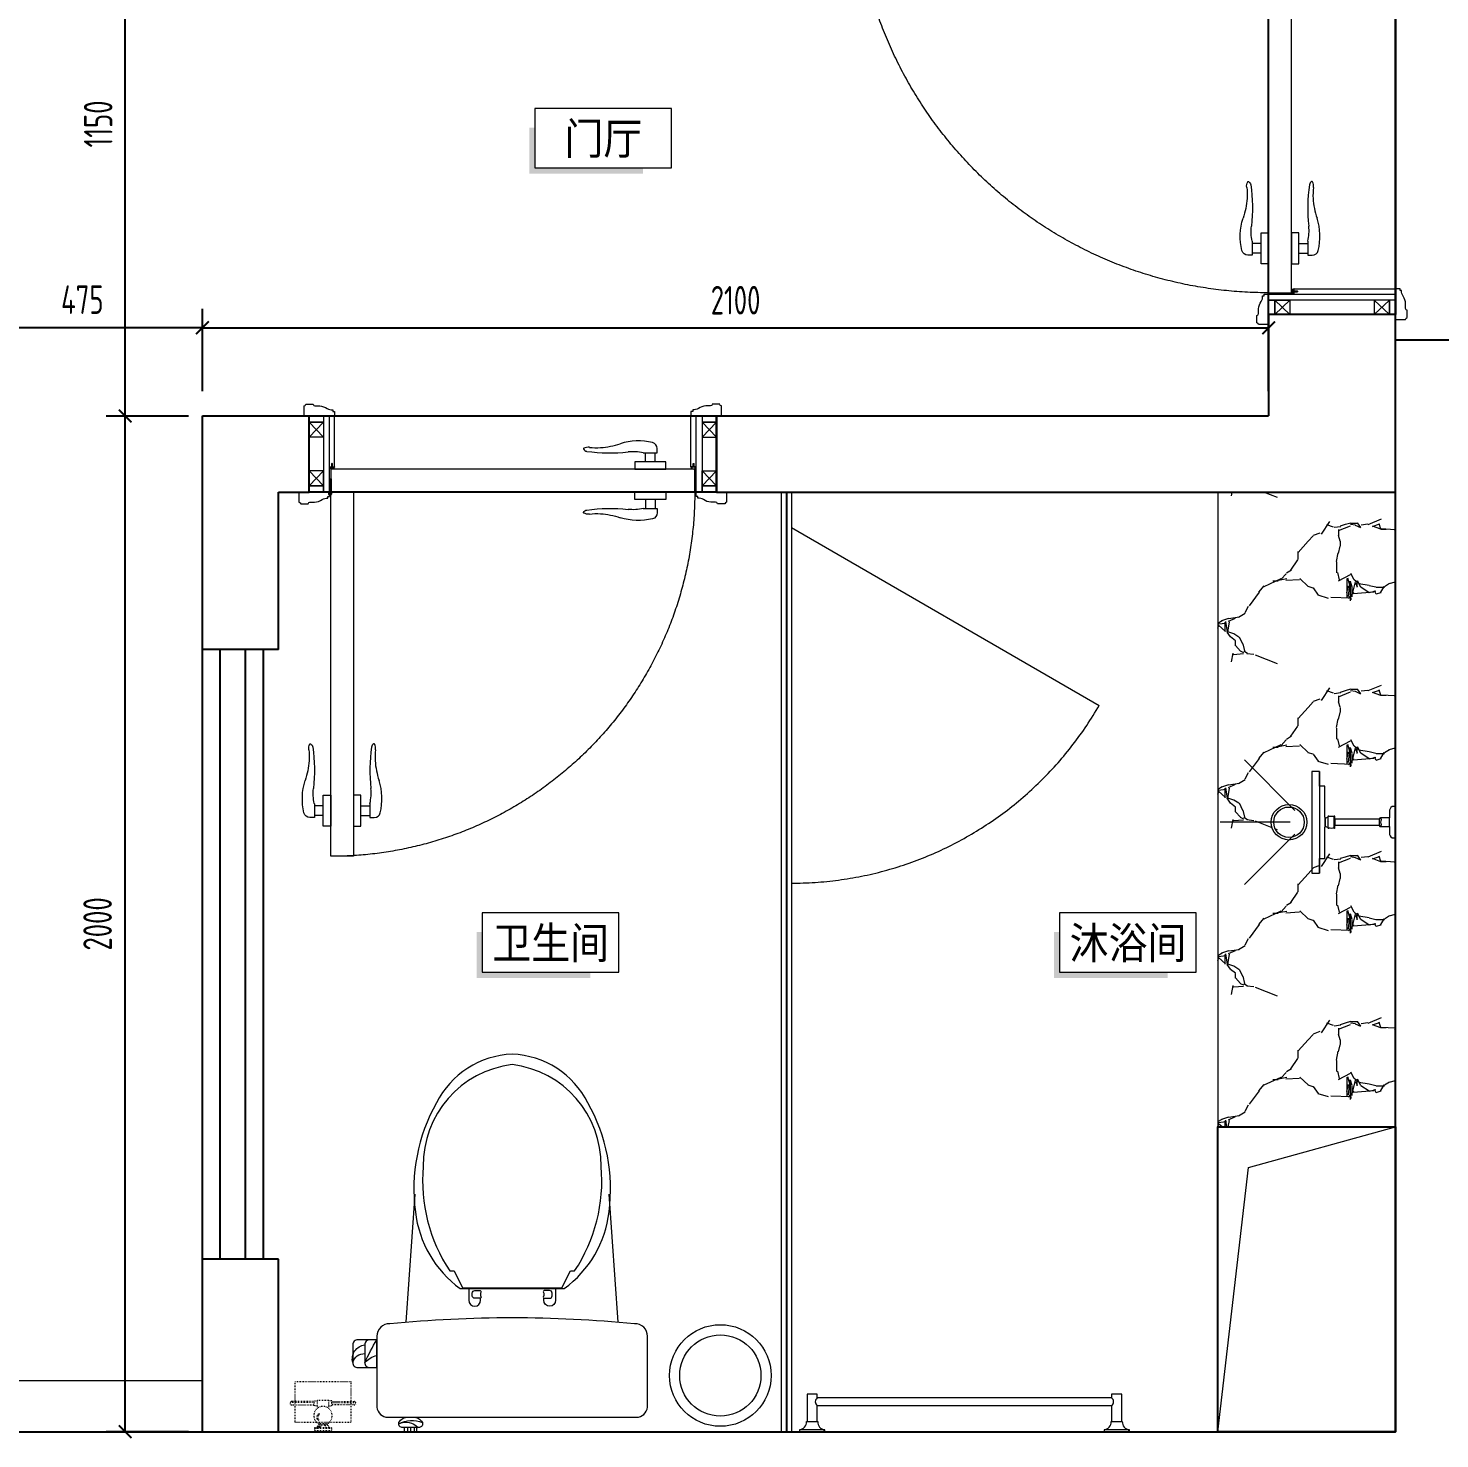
# Model space of a CAD drawing. Header units: millimetres. Extents: x 84706 to 155398, y -6776 to 36429.
# Drawn here: x 90124 to 92905, y 12221 to 14998 of the extents above; entities that cross this region are included whole.
import ezdxf
from ezdxf.enums import TextEntityAlignment as Align

# ---------------------------------------------------------------- set-up
doc = ezdxf.new("R2010")
doc.units = ezdxf.units.MM
for name, pattern in [('ACAD_ISO03W100', [30, 12, -18]), ('DASH', [8.89, 6.35, -2.54]), ('DOTE', [61.468, 50.8, -5.08, 0.508, -5.08]), ('HIDDEN', [9.525, 6.35, -3.175])]:
    doc.linetypes.add(name, pattern=pattern)
doc.layers.get('Defpoints').update_dxf_attribs({"color": 250})
for name, color, linetype, lineweight in [('FC-Doorsill【门槛线】', 8, 'Continuous', 0), ('FC-Hatch【平面填充】', 250, 'Continuous', 0), ('FF-Door【门】', 51, 'Continuous', 0), ('FF-FIXT【洁具】', 31, 'Continuous', 0), ('FF-MT【门套】', 20, 'Continuous', 0), ('FF-Text【平面文字】', 2, 'Continuous', 0), ('FF-【活动成品家具】', 51, 'Continuous', 0), ('Fine【细线】', 250, 'Continuous', 0), ('RC-dimensions', 44, 'Continuous', 0)]:
    doc.layers.add(name, color=color, linetype=linetype, lineweight=lineweight)
doc.layers.add('WALL_NEW【新建墙体】', color=4, linetype='Continuous')
doc.layers.add('WALL【墙体】', color=7, linetype='Continuous')
doc.styles.add('尺寸标注', font='ARCHS.SHX', dxfattribs={"width": 0.8})
doc.styles.add('文字', font='')
doc.styles.get('文字').set_extended_font_data('SimSun')
doc.dimstyles.new('海龙1：25', dxfattribs={"dimscale": 25, "dimtxt": 2.25, "dimasz": 1, "dimexe": 1.5, "dimexo": 1, "dimgap": 1, "dimtad": 1, "dimdec": 0, "dimrnd": 5, "dimdsep": 46, "dimtxsty": '尺寸标注', "dimblk": 'ARCHTICK', "dimblk1": 'ARCHTICK', "dimblk2": 'ARCHTICK', "dimcen": 1, "dimclrd": 44, "dimclre": 44, "dimclrt": 2, "dimadec": 0, "dimazin": 0, "dimtfac": 1, "dimtdec": 0, "dimtix": 1, "dimtmove": 2, "dimatfit": 3, "dimldrblk": 'hl_arrow2', "dimfxl": 0, "dimarcsym": 0})

# ---------------------------------------------------------------- blocks, each defined once
blk = doc.blocks.new('马桶平面15')
at = {"color": 251}
for p, q in [((-164.1, 735.1), (-187.7, 735.1)), ((-182.4, 735.2), (-182.4, 743.3)), ((-175.9, 735.1), (-175.9, 743.3)), ((-168.6, 743.3), (-168.6, 735.1))]:
    blk.add_line(p, q, dxfattribs=at)
for points in [[(-171.3, 714.9, 0.288575), (-152.8, 725.1, 0.464141), (-158.6, 735.1), (-164.1, 735.1), (-164.1, 743.3), (-187.7, 743.3), (-187.7, 743.3), (-187.7, 735.1), (-193.2, 735.1, 0.464141), (-199, 725.1, 0.288575), (-180.5, 714.9)], [(-61.5, 462.9), (-61.5, 484.4, -1), (-38, 484.4), (-38, 480.5)], [(109.7, 462.9), (109.7, 484.4, 1), (86.2, 484.4), (86.2, 480.5)], [(26.7, 460.2), (121.9, 460.2), (138.7, 426.6), (147.1, 426.6, -0.17108), (199.3, 221.2, -0.383832), (24.1, 20.6, -0.383832), (-151.1, 221.2, -0.17108), (-98.9, 426.6), (-90.5, 426.6), (-73.7, 460.2), (121.9, 460.2)]]:
    blk.add_lwpolyline(points, format="xyb", dxfattribs=at)
for points in [[(24.1, 519.2, -0.023855), (-216.9, 530.8, -0.42765), (-242.5, 555.3), (-242.5, 695.1, -0.382307), (-220.4, 714.9), (24.1, 714.9), (268.6, 714.9, -0.382307), (290.7, 695.1), (290.7, 555.3, -0.42765), (265.1, 530.8, -0.023855)], [(24.1, 0, -0.272339), (-125.1, 96, -0.163159), (-166.6, 310.4, -0.20934), (-78.5, 461.5), (24.1, 461.5), (126.7, 461.5, -0.20934), (214.8, 310.4, -0.163159), (173.3, 96, -0.272339)]]:
    blk.add_lwpolyline(points, format="xyb", close=True)
for points in [[(-242.5, 617.1), (-242.5, 562.2), (-279.9, 562.2, -0.414214), (-289.9, 572.2), (-289.9, 607.1, -0.414214), (-279.9, 617.1)], [(-242.5, 617.1), (-242.5, 562.2), (-256.2, 562.2, -0.414214), (-266.2, 572.2), (-266.2, 607.1, -0.414214), (-256.2, 617.1)], [(-54.5, 475.5), (-54.5, 470.3, 0.414214), (-49.5, 465.3), (-38.7, 465.3, 0.58538), (-38.5, 470.3), (-38.5, 475.5, 0.58538), (-38.7, 480.5), (-49.5, 480.5, 0.414214)], [(102.7, 475.5), (102.7, 470.3, -0.414214), (97.7, 465.3), (86.9, 465.3, -0.58538), (86.7, 470.3), (86.7, 475.5, -0.58538), (86.9, 480.5), (97.7, 480.5, -0.414214)]]:
    blk.add_lwpolyline(points, format="xyb", close=True, dxfattribs=at)
for points in [[(-184.4, 527.9), (-167.1, 275.7)], [(232.6, 527.9), (215.3, 275.7)]]:
    blk.add_lwpolyline(points)
for centre, radius, start, end in [((-185.1, 755.7), 31.4, 242.8818, 319.142), ((-173.5, 774.1), 53.1, 240.7977, 292.8926), ((-262.7, 600.1), 28.1, 165.5916, 262.7603), ((-267.7, 612.3), 22.8, 193.4235, 273.8412), ((-231.7, 638.1), 46.4, 221.9148, 256.4413), ((180.7, 814.1), 492.5, 204.8643, 210.765)]:
    blk.add_arc(centre, radius, start, end, dxfattribs=at)
blk = doc.blocks.new('花洒平面')
at = {"color": 8}
for p, q in [((0, 207.8), (0, 345.7)), ((-23.2, 198.2), (-122.7, 297.6)), ((23.2, 198.2), (122.7, 297.6)), ((100, 150), (-100, 150)), ((10, 139.4), (-10, 139.4)), ((11, 121.4), (-11, 121.4)), ((9.5, 133.4), (-9.5, 133.4)), ((7.6, 138.4), (-7.5, 138.4)), ((6, 119.4), (-6, 119.4)), ((-6.5, 32), (6.5, 32)), ((-8.5, 12), (8.5, 12))]:
    blk.add_line(p, q, dxfattribs=at)
blk.add_lwpolyline([(11, 131.4, 0.992115), (11, 133.4), (9.5, 133.4, 0.130917), (7.6, 138.4), (9.5, 138.4, 0.413995), (10, 139.4), (71.3, 139.4), (71.3, 150), (100, 150), (100, 165), (-100, 165), (-100, 150), (-71.3, 150), (-71.3, 139.4), (-10, 139.4, 0.413995), (-9.5, 138.4), (-7.5, 138.4, 0.130917), (-9.5, 133.4), (-11, 133.4, 0.992115), (-11, 131.4, 0.003958), (-11, 131.4, 0.080962), (-11, 121.4, 1), (-11, 119.4), (-6, 119.4), (-6, 32), (-6.5, 32, 0.414214), (-8.5, 30), (-8.5, 12), (-21, 12, 0.261972), (-31, 7), (-31, 0), (31, 0), (31, 7, 0.261972), (21, 12), (8.5, 12), (8.5, 30, 0.414214), (6.5, 32), (6, 32), (6, 119.4), (11, 119.4, 1), (11, 121.4, 0.080962), (11, 131.4)], format="xyb")
blk.add_lwpolyline([(8.5, 30, -0.375464), (2.6, 29, 0.238002), (-2.6, 29, -0.375464), (-8.5, 30)], format="xyb", dxfattribs=at)
for radius in [35, 30]:
    blk.add_circle((0, 210), radius, dxfattribs=at)
blk = doc.blocks.new('DOORBLK101')
blk.add_line((-0.5, 0), (0, 0.866))
at = {"color": 8, "linetype": 'HIDDEN', "ltscale": 10}
blk.add_arc((-0.5, 0), 1, 0, 60, dxfattribs=at)
blk = doc.blocks.new('hlw_3_1200_120')
for p, q in [((-0.5, 0.05), (0.5, 0.05)), ((-0.5, -0.05), (0.5, -0.05))]:
    blk.add_line(p, q)
at = {"linetype": 'HIDDEN', "ltscale": 15}
for p, q in [((-0.5, 0.0208), (0.5, 0.0208)), ((-0.5, -0.0208), (0.5, -0.0208))]:
    blk.add_line(p, q, dxfattribs=at)
blk = doc.blocks.new('*U19')
at = {"color": 150}
blk.add_lwpolyline([(-5.38, -2.34), (5.38, -2.34), (5.38, 2.33), (-5.38, 2.33), (-5.38, -2.34)], dxfattribs=at)
at = {"color": 150, "ltscale": 4}
for points in [[(-5.38, 0.83), (-5.83, 0.83), (-5.38, -2.34), (-5.83, -2.79)], [(3.13, -2.34), (3.13, -2.79), (-5.38, -2.34), (-5.83, -2.79)]]:
    blk.add_solid(points, dxfattribs=at)
at = {"color": 2, "ltscale": 4, "style": '文字', "width": 0.9, "flags": 8}
blk.add_attdef('功能区文字', text='', height=2.5, dxfattribs=at).set_placement((0.01, -0.03), align=Align.MIDDLE_CENTER)
blk = doc.blocks.new('海龙工具_2009110106373373')
at = {"linetype": 'ACAD_ISO03W100', "ltscale": 0.1}
for p, q in [((-16.7, 0), (16.7, 0)), ((-16.7, -5.8), (-16.7, 0)), ((16.7, -5.8), (16.7, 0)), ((-16.7, -5.8), (16.7, -5.8)), ((-9.5, -11.1), (9.5, -11.1)), ((-7.9, -13.8), (7.9, -13.8)), ((-6.9, -13.8), (-6.9, -11.1)), ((6.9, -13.8), (6.9, -11.1))]:
    blk.add_line(p, q, dxfattribs=at)
at = {"color": 8, "linetype": 'ACAD_ISO03W100', "ltscale": 0.1}
for p, q in [((-16.7, -4.4), (16.7, -4.4)), ((-6.6, -13.8), (-6.6, -11.1)), ((-6.1, -13.8), (-6.1, -11.1)), ((-2.5, -13.8), (-2.5, -11.1)), ((5.6, -13.8), (5.6, -11.1)), ((5.9, -13.8), (5.9, -11.1)), ((6.4, -13.8), (6.4, -11.1)), ((7.8, -20.3), (11.9, -22.7)), ((7, -33.3), (9.2, -33.3))]:
    blk.add_line(p, q, dxfattribs=at)
blk.add_lwpolyline([(-55.5, -96.8), (55.2, -96.8), (55.2, -17.4), (-55.5, -17.4)], close=True, dxfattribs=at)
at = {"linetype": 'ACAD_ISO03W100', "ltscale": 0.1}
for points in [[(-61.4, -51), (-17.6, -51)], [(-11.7, -49.5), (-17.6, -49.5), (-17.6, -58.8), (-11.7, -58.8)], [(-11.7, -43.8), (-11.7, -59.9), (11.7, -59.9), (11.7, -43.8)], [(11.7, -49.5), (17.6, -49.5), (17.6, -58.8), (11.7, -58.8)], [(61.4, -51), (17.6, -51)], [(-17.6, -57.8), (-61.4, -57.8)], [(17.6, -57.8), (61.4, -57.8)]]:
    blk.add_lwpolyline(points, dxfattribs=at)
at = {"color": 8, "linetype": 'ACAD_ISO03W100', "ltscale": 0.1}
for points in [[(-17.6, -56.1), (-64.4, -56.1)], [(-17.6, -56.7), (-64, -56.7)], [(17.6, -56.1), (64.4, -56.1)], [(17.6, -56.7), (64, -56.7)]]:
    blk.add_lwpolyline(points, dxfattribs=at)
at = {"linetype": 'ACAD_ISO03W100', "ltscale": 0.1}
for centre, radius, start, end in [((0, -30), 18.1, 116.1175, 63.8825), ((-20.9, -14.2), 11.8, 15.3828, 45.4987), ((20.9, -14.2), 11.8, 134.5013, 164.6172), ((-61.4, -54.4), 3.41, 90, 270), ((61.4, -54.4), 3.41, 270, 90)]:
    blk.add_arc(centre, radius, start, end, dxfattribs=at)
at = {"color": 8, "linetype": 'ACAD_ISO03W100', "ltscale": 0.1}
for centre, radius, start, end in [((-15.3, -11.8), 11.2, 3.7227, 32.4859), ((-22.2, -12.5), 18.8, 4.2436, 20.7431), ((14.7, -12.4), 11.2, 143.8042, 173.1553), ((16.9, -14.2), 11.8, 134.5013, 164.6172), ((21.6, -18.2), 16.8, 132.4216, 154.9263), ((0.7, -26.4), 9.31, 311.8793, 40.3803), ((0.9, -25.5), 11.4, 317.035, 14.508)]:
    blk.add_arc(centre, radius, start, end, dxfattribs=at)
blk = doc.blocks.new('海龙_05069869')
at = {"layer": 'FF-FIXT【洁具】'}
blk.add_circle((0, 0), 100, dxfattribs=at)
at = {"layer": 'FF-FIXT【洁具】', "color": 9}
blk.add_circle((0, 0), 80, dxfattribs=at)
blk = doc.blocks.new('海龙工具_毛巾架平面')
at = {"linetype": 'ByBlock', "lineweight": 0}
for p, q in [((-323.6, 0.4), (-323.6, 4.4)), ((-275.6, 0.4), (-275.6, 4.4)), ((276.4, 0.4), (276.4, 4.4)), ((324.4, 0.4), (324.4, 4.4))]:
    blk.add_line(p, q, dxfattribs=at)
for points in [[(-289.6, 66.9), (-289.6, 74.4), (-309.6, 74.4), (-309.6, 20.4)], [(290.4, 66.9), (-289.6, 66.9)], [(310.4, 20.2), (310.4, 74.4), (290.4, 74.4), (290.4, 66.9)], [(-289.6, 20.2), (-289.6, 51.9)], [(-289.6, 51.9), (290.4, 51.9)], [(290.4, 51.9), (290.4, 20.4)]]:
    blk.add_lwpolyline(points)
for points in [[(-324.6, 4.4, 0.406293), (-310.6, 20.4), (-288.6, 20.4, 0.411692), (-274.6, 4.4)], [(275.4, 4.4, 0.406293), (289.4, 20.4), (311.4, 20.4, 0.411692), (325.4, 4.4)]]:
    blk.add_lwpolyline(points, format="xyb", dxfattribs=at)
for points in [[(-274.6, 0.4), (-274.6, 4.4), (-324.6, 4.4), (-324.6, 0.4)], [(325.4, 0.4), (325.4, 4.4), (275.4, 4.4), (275.4, 0.4)]]:
    blk.add_lwpolyline(points, close=True, dxfattribs=at)
at = {"color": 250}
for centre, start, end in [((-284.3, 59.4), 125.0015, 234.9985), ((285.2, 59.4), 305.0015, 54.9985)]:
    blk.add_arc(centre, 9.16, start, end, dxfattribs=at)
blk = doc.blocks.new('卫_毛巾架')
blk.add_blockref('海龙工具_毛巾架平面', (0, -0.4))
blk = doc.blocks.new('_ArchTick')
at = {"color": 2, "linetype": 'ByBlock', "const_width": 0.15}
blk.add_lwpolyline([(-0.5, -0.5), (0.5, 0.5)], dxfattribs=at)
blk = doc.blocks.new('*D61')
at = {"layer": 'Defpoints', "color": 0, "transparency": 16777216}
for p in [(89994.2, 14408.4), (89994.2, 14108.4), (90467.5, 14108.4)]:
    blk.add_point(p, dxfattribs=at)
at = {"layer": 'RC-dimensions', "color": 44, "lineweight": -2, "transparency": 16777216}
for p, q in [((89994.2, 14283.4), (89994.2, 14445.9)), ((90467.5, 14283.4), (90467.5, 14445.9)), ((90467.5, 14408.4), (89994.2, 14408.4))]:
    blk.add_line(p, q, dxfattribs=at)
at = {"layer": 'RC-dimensions', "color": 44, "lineweight": -2, "transparency": 16777216, "xscale": 25, "yscale": 25, "zscale": 25, "rotation": 180}
blk.add_blockref('_ArchTick', (89994.2, 14408.4), dxfattribs=at)
at = {"layer": 'RC-dimensions', "color": 44, "lineweight": -2, "transparency": 16777216, "xscale": 25, "yscale": 25, "zscale": 25}
blk.add_blockref('_ArchTick', (90467.5, 14408.4), dxfattribs=at)
at = {"layer": 'RC-dimensions', "color": 2, "transparency": 16777216, "insert": (90230.8, 14463.8), "char_height": 56.25, "attachment_point": 5, "style": '尺寸标注'}
blk.add_mtext('475', dxfattribs=at)
blk = doc.blocks.new('hl_arrow2')
at = {"color": 2}
blk.add_line((-0.22, 0), (-1, 0), dxfattribs=at)
blk.add_lwpolyline([(-0.22, 0), (-0.86, -0.69), (-0.65, -0.86), (0, 0), (-0.65, 0.86), (-0.86, 0.69)], close=True, dxfattribs=at)
for points in [[(-0.86, 0.69), (-0.65, 0.86), (-0.22, 0), (0, 0)], [(-0.86, -0.69), (-0.65, -0.86), (-0.22, 0), (0, 0)]]:
    blk.add_solid(points, dxfattribs=at)
blk = doc.blocks.new('*D62')
at = {"layer": 'Defpoints', "color": 0, "transparency": 16777216}
for p in [(92567.5, 14408.4), (90467.5, 14108.4), (92567.5, 14108.4)]:
    blk.add_point(p, dxfattribs=at)
at = {"layer": 'RC-dimensions', "color": 44, "lineweight": -2, "transparency": 16777216}
for p, q in [((90467.5, 14283.4), (90467.5, 14445.9)), ((92567.5, 14283.4), (92567.5, 14445.9)), ((90467.5, 14408.4), (92567.5, 14408.4))]:
    blk.add_line(p, q, dxfattribs=at)
at = {"layer": 'RC-dimensions', "color": 44, "lineweight": -2, "transparency": 16777216, "xscale": 25, "yscale": 25, "zscale": 25, "rotation": 180}
blk.add_blockref('_ArchTick', (90467.5, 14408.4), dxfattribs=at)
at = {"layer": 'RC-dimensions', "color": 44, "lineweight": -2, "transparency": 16777216, "xscale": 25, "yscale": 25, "zscale": 25}
blk.add_blockref('_ArchTick', (92567.5, 14408.4), dxfattribs=at)
at = {"layer": 'RC-dimensions', "color": 2, "transparency": 16777216, "insert": (91517.5, 14462.7), "char_height": 56.25, "attachment_point": 5, "style": '尺寸标注'}
blk.add_mtext('2100', dxfattribs=at)
blk = doc.blocks.new('门套线03')
at = {"ltscale": 100}
blk.add_lwpolyline([(60, 0), (60, 19.7, -0.339185), (56.6, 23.1), (42, 23.1, -0.360475), (38.5, 19.7), (29.2, 19.7, 0.137802), (14.5, 14.7, -0.16589), (3.4, 11.9), (3.4, 8.7), (0, 8.7), (0, 0)], format="xyb", close=True, dxfattribs=at)
blk = doc.blocks.new('HL_Door_Hinge')
at = {"color": 0, "linetype": 'DOTE', "ltscale": 0.04}
for p, q in [((-4, 3), (4, 3)), ((0, -1), (0, 7))]:
    blk.add_line(p, q, dxfattribs=at)
at = {"color": 0, "linetype": 'DASH', "ltscale": 5}
for p, q in [((-2, -26), (-2, 0.8)), ((-0.5, -26), (-0.5, 0)), ((0.5, -26), (0.5, 0)), ((2, -26), (2, 0.8)), ((-0.5, -26), (-2, -26)), ((0.5, -26), (2, -26))]:
    blk.add_line(p, q, dxfattribs=at)
for radius in [3, 2]:
    blk.add_circle((0, 3), radius, dxfattribs=at)
blk = doc.blocks.new('HL_Door_Seal')
at = {"color": 0}
for p, q in [((5, 0), (-5, 0)), ((-1, 6), (-0.5, 6.5)), ((-1, 6), (-0.5, 6)), ((-1, 5.5), (-0.5, 6)), ((-1, 5.5), (-0.5, 5.5)), ((-1, 5), (-0.5, 5.5)), ((-1, 4.5), (-0.5, 5)), ((-1, 5), (-0.5, 5)), ((-1, 4.5), (-0.5, 4.5)), ((-1, 4), (-0.5, 4.5)), ((-1, 4), (-0.5, 4)), ((-1, 3.5), (-0.5, 4)), ((-1, 3.5), (-0.5, 3.5)), ((-1, 3), (-0.5, 3.5)), ((-1, 3), (-0.5, 3)), ((-1, 2.5), (-0.5, 3)), ((-1, 2.5), (-0.5, 2.5)), ((-1, 2), (-0.5, 2.5)), ((-1, 2), (-0.5, 2)), ((-1, 1.5), (-0.5, 2)), ((-1, 1.5), (-0.5, 1.5)), ((-1, 1), (-0.5, 1.5)), ((-1, 1), (-0.5, 1)), ((-1, 0.5), (-0.5, 1)), ((-1, 0.5), (-0.5, 0.5)), ((-1, 0), (-0.5, 0.5)), ((-0.5, 6.5), (0.5, 6.5)), ((1, 6), (0.5, 6.5)), ((1, 6), (0.5, 6)), ((1, 5.5), (0.5, 6)), ((1, 5.5), (0.5, 5.5)), ((1, 5), (0.5, 5.5)), ((1, 5), (0.5, 5)), ((1, 4.5), (0.5, 5)), ((1, 4.5), (0.5, 4.5)), ((1, 4), (0.5, 4.5)), ((1, 4), (0.5, 4)), ((1, 3.5), (0.5, 4)), ((1, 3.5), (0.5, 3.5)), ((1, 3), (0.5, 3.5)), ((1, 3), (0.5, 3)), ((1, 2.5), (0.5, 3)), ((1, 2.5), (0.5, 2.5)), ((1, 2), (0.5, 2.5)), ((1, 2), (0.5, 2)), ((1, 1.5), (0.5, 2)), ((1, 1.5), (0.5, 1.5)), ((1, 1), (0.5, 1.5)), ((1, 1), (0.5, 1)), ((1, 0.5), (0.5, 1)), ((1, 0.5), (0.5, 0.5)), ((1, 0), (0.5, 0.5))]:
    blk.add_line(p, q, dxfattribs=at)
blk.add_lwpolyline([(-3.9, -1, 0.774597), (3.9, -1)], format="xyb", close=True, dxfattribs=at)
blk.add_arc((0, 0), 5, 180, 0.0005, dxfattribs=at)
blk = doc.blocks.new('门把手02')
at = {"color": 250}
for p, q in [((-13.5, 32.2), (-13.5, 40.9)), ((12.9, 32.2), (-13.5, 32.2)), ((-9.4, 14.6), (-9.4, 32.2)), ((9.4, 14.6), (9.4, 32.2)), ((-30.4, 14.6), (-15.2, 14.6)), ((-30.4, 0), (-30.4, 14.6)), ((30.4, 0), (-30.4, 0)), ((-15.2, 14.6), (19.6, 14.6)), ((-15.2, 14.6), (19.6, 14.6)), ((19.6, 14.6), (30.4, 14.6)), ((30.4, 14.6), (30.4, 0))]:
    blk.add_line(p, q, dxfattribs=at)
at = {"color": 250, "extrusion": (0, 0, -1)}
for centre, major_axis, start_param, end_param in [((23.4, -64.1), (-0.1, 120), -0.233047, 0.306451), ((-1.3, 40.9), (-8.59, 8.59), 5.497787, 6.813202), ((12.9, 37.2), (3.58, 3.58), 2.124304, 2.356194), ((33.8, -51.4), (0, 86), -0.231441, 0.114669), ((79.3, 368.4), (-0.1, 336.3), 3.005111, 3.247916), ((107.8, 189.2), (1.8, 147), 3.194781, 3.464277), ((105.2, 172), (-91.7, 91.7), 3.813778, 3.981187), ((122.5, 24), (-13.7, 13.7), 0.647464, 1.248663), ((124, 43.6), (5.92, 5.92), 1.238085, 2.228964), ((130.6, 40.4), (-0.729, 0.729), 1.325662, 2.819982)]:
    blk.add_ellipse(centre, major_axis=major_axis, ratio=1, start_param=start_param, end_param=end_param, dxfattribs=at)
blk = doc.blocks.new('hld_1_722.134_150_门把手02_门套线03_45_0_0_3_40_0_1_1')
at = {"layer": 'FC-Doorsill【门槛线】'}
for p, q in [((-0.5, 0.0935), (0.5, 0.0935)), ((-0.5, -0.0935), (0.5, -0.0935))]:
    blk.add_line(p, q, dxfattribs=at)
at = {"layer": 'FF-Door【门】'}
blk.add_lwpolyline([(-0.447, 0.0935), (-0.3909, 0.0935), (-0.3909, 0.9875), (-0.447, 0.9875)], close=True, dxfattribs=at)
at = {"layer": 'FF-Door【门】', "color": 250, "linetype": 'ACAD_ISO03W100', "ltscale": 2.083333}
blk.add_lwpolyline([(-0.447, 0.0935), (0.447, 0.0935), (0.447, 0.0374), (-0.447, 0.0374)], close=True, dxfattribs=at)
at = {"layer": 'FF-Door【门】', "color": 8, "linetype": 'HIDDEN', "ltscale": 15}
blk.add_arc((-0.447, 0.0935), 0.894, 0, 90, dxfattribs=at)
at = {"layer": 'FF-MT【门套】', "color": 250}
for p, q in [((-0.4651, 0.0785), (-0.5, 0.0411)), ((-0.4651, 0.0411), (-0.5, 0.0785)), ((0.4651, 0.0785), (0.5, 0.0411)), ((0.4651, 0.0411), (0.5, 0.0785)), ((-0.5, -0.0411), (-0.4651, -0.0785)), ((-0.5, -0.0785), (-0.4651, -0.0411)), ((0.5, -0.0411), (0.4651, -0.0785)), ((0.5, -0.0785), (0.4651, -0.0411))]:
    blk.add_line(p, q, dxfattribs=at)
for points in [[(-0.5, 0.0935), (-0.4651, 0.0935), (-0.4651, 0.0785), (-0.5, 0.0785)], [(-0.4651, 0.0785), (-0.4651, 0.0411), (-0.5, 0.0411), (-0.5, 0.0785)], [(-0.4651, 0.0935), (-0.4501, 0.0935), (-0.4501, -0.0935), (-0.4651, -0.0935)], [(0.4651, 0.0935), (0.4501, 0.0935), (0.4501, -0.0935), (0.4651, -0.0935)], [(0.5, 0.0935), (0.4651, 0.0935), (0.4651, 0.0785), (0.5, 0.0785)], [(0.4651, 0.0785), (0.4651, 0.0411), (0.5, 0.0411), (0.5, 0.0785)], [(-0.5, -0.0411), (-0.5, -0.0785), (-0.4651, -0.0785), (-0.4651, -0.0411)], [(0.5, -0.0411), (0.5, -0.0785), (0.4651, -0.0785), (0.4651, -0.0411)], [(-0.5, -0.0935), (-0.4651, -0.0935), (-0.4651, -0.0785), (-0.5, -0.0785)], [(0.5, -0.0935), (0.4651, -0.0935), (0.4651, -0.0785), (0.5, -0.0785)]]:
    blk.add_lwpolyline(points, close=True, dxfattribs=at)
at = {"layer": 'FF-MT【门套】'}
for points in [[(-0.5, 0.0935), (-0.4501, 0.0935), (-0.4501, 0.0312), (-0.4377, 0.0312), (-0.4377, -0.0935), (-0.5, -0.0935)], [(0.5, 0.0935), (0.4501, 0.0935), (0.4501, 0.0312), (0.4377, 0.0312), (0.4377, -0.0935), (0.5, -0.0935)]]:
    blk.add_lwpolyline(points, close=True, dxfattribs=at)
at = {"layer": 'FF-Door【门】', "color": 250, "yscale": 0.001246673720702, "zscale": 0.001246673720702}
for name, p, xscale, rotation in [('门把手02', (-0.447, 0.8753), -0.001246673720702, 90.00000000000593), ('门把手02', (-0.3909, 0.8753), 0.001246673720702, 270.0000000000178), ('HL_Door_Seal', (-0.4439, 0.0312), 0.001246673720702, 180.0000000000119), ('HL_Door_Seal', (0.4439, 0.0312), -0.001246673720702, 180)]:
    blk.add_blockref(name, p, dxfattribs=dict(at, xscale=xscale, rotation=rotation))
at = {"layer": 'FF-Door【门】', "color": 250, "zscale": 0.001246673720702}
for name, p, xscale, yscale in [('门把手02', (0.3379, 0.0935), -0.001246673720702, 0.001246673720702), ('HL_Door_Hinge', (-0.4486, 0.0935), 0.001246673720702, 0.001246673720702), ('门把手02', (0.3379, 0.0374), -0.001246673720702, -0.001246673720702)]:
    blk.add_blockref(name, p, dxfattribs=dict(at, xscale=xscale, yscale=yscale))
at = {"layer": 'FF-MT【门套】', "zscale": 0.001246673720702}
for p, xscale, yscale in [((-0.4501, 0.0935), -0.001246673720702, 0.001246673720702), ((0.4501, 0.0935), 0.001246673720702, 0.001246673720702), ((-0.4377, -0.0935), -0.001246673720702, -0.001246673720702), ((0.4377, -0.0935), 0.001246673720702, -0.001246673720702)]:
    blk.add_blockref('门套线03', p, dxfattribs=dict(at, xscale=xscale, yscale=yscale))
blk = doc.blocks.new('*D146')
at = {"layer": 'Defpoints', "color": 0, "transparency": 16777216}
for p in [(90315.2, 14234.5), (90615.2, 14234.5), (90615.2, 12234.9)]:
    blk.add_point(p, dxfattribs=at)
at = {"layer": 'RC-dimensions', "color": 44, "lineweight": -2, "transparency": 16777216}
for p, q in [((90440.2, 14234.5), (90277.7, 14234.5)), ((90315.2, 12234.9), (90315.2, 14234.5)), ((90440.2, 12234.9), (90277.7, 12234.9))]:
    blk.add_line(p, q, dxfattribs=at)
at = {"layer": 'RC-dimensions', "color": 44, "lineweight": -2, "transparency": 16777216, "xscale": 25, "yscale": 25, "zscale": 25}
for p, rotation in [((90315.2, 14234.5), 90), ((90315.2, 12234.9), 270)]:
    blk.add_blockref('_ArchTick', p, dxfattribs=dict(at, rotation=rotation))
at = {"layer": 'RC-dimensions', "color": 2, "transparency": 16777216, "insert": (90260.9, 13234.7), "char_height": 56.25, "attachment_point": 5, "rotation": 90, "style": '尺寸标注'}
blk.add_mtext('2000', dxfattribs=at)
blk = doc.blocks.new('*D140')
at = {"layer": 'Defpoints', "color": 0, "transparency": 16777216}
for p in [(90315.2, 15384.9), (90615.2, 15384.9), (90615.2, 14234.5)]:
    blk.add_point(p, dxfattribs=at)
at = {"layer": 'RC-dimensions', "color": 44, "lineweight": -2, "transparency": 16777216}
for p, q in [((90440.2, 15384.9), (90277.7, 15384.9)), ((90315.2, 14234.5), (90315.2, 15384.9)), ((90440.2, 14234.5), (90277.7, 14234.5))]:
    blk.add_line(p, q, dxfattribs=at)
at = {"layer": 'RC-dimensions', "color": 44, "lineweight": -2, "transparency": 16777216, "xscale": 25, "yscale": 25, "zscale": 25}
for p, rotation in [((90315.2, 15384.9), 90), ((90315.2, 14234.5), 270)]:
    blk.add_blockref('_ArchTick', p, dxfattribs=dict(at, rotation=rotation))
at = {"layer": 'RC-dimensions', "color": 2, "transparency": 16777216, "insert": (90262.1, 14809.7), "char_height": 56.25, "attachment_point": 5, "rotation": 90, "style": '尺寸标注'}
blk.add_mtext('1150', dxfattribs=at)
blk = doc.blocks.new('hld_1_819.978_250_门把手02_门套线03_45_0_0_3_40_0_1_1')
at = {"layer": 'FC-Doorsill【门槛线】'}
for p, q in [((-0.5, 0.1389), (0.5, 0.1389)), ((-0.5, -0.1389), (0.5, -0.1389))]:
    blk.add_line(p, q, dxfattribs=at)
at = {"layer": 'FF-Door【门】'}
blk.add_lwpolyline([(-0.4528, 0.1389), (-0.4028, 0.1389), (-0.4028, 1.0444), (-0.4528, 1.0444)], close=True, dxfattribs=at)
at = {"layer": 'FF-Door【门】', "color": 250, "linetype": 'ACAD_ISO03W100', "ltscale": 2.083333}
blk.add_lwpolyline([(-0.4528, 0.1389), (0.4528, 0.1389), (0.4528, 0.0889), (-0.4528, 0.0889)], close=True, dxfattribs=at)
at = {"layer": 'FF-Door【门】', "color": 8, "linetype": 'HIDDEN', "ltscale": 15}
blk.add_arc((-0.4528, 0.1389), 0.9056, 0, 90, dxfattribs=at)
at = {"layer": 'FF-MT【门套】', "color": 250}
for p, q in [((-0.4689, 0.1256), (-0.5, 0.0922)), ((-0.4689, 0.0922), (-0.5, 0.1256)), ((0.4689, 0.1256), (0.5, 0.0922)), ((0.4689, 0.0922), (0.5, 0.1256)), ((-0.5, -0.0922), (-0.4689, -0.1256)), ((-0.5, -0.1256), (-0.4689, -0.0922)), ((0.5, -0.0922), (0.4689, -0.1256)), ((0.5, -0.1256), (0.4689, -0.0922))]:
    blk.add_line(p, q, dxfattribs=at)
for points in [[(-0.5, 0.1389), (-0.4689, 0.1389), (-0.4689, 0.1256), (-0.5, 0.1256)], [(-0.4689, 0.1256), (-0.4689, 0.0922), (-0.5, 0.0922), (-0.5, 0.1256)], [(-0.4689, 0.1389), (-0.4556, 0.1389), (-0.4556, -0.1389), (-0.4689, -0.1389)], [(0.4689, 0.1389), (0.4556, 0.1389), (0.4556, -0.1389), (0.4689, -0.1389)], [(0.5, 0.1389), (0.4689, 0.1389), (0.4689, 0.1256), (0.5, 0.1256)], [(0.4689, 0.1256), (0.4689, 0.0922), (0.5, 0.0922), (0.5, 0.1256)], [(-0.5, -0.0922), (-0.5, -0.1256), (-0.4689, -0.1256), (-0.4689, -0.0922)], [(0.5, -0.0922), (0.5, -0.1256), (0.4689, -0.1256), (0.4689, -0.0922)], [(-0.5, -0.1389), (-0.4689, -0.1389), (-0.4689, -0.1256), (-0.5, -0.1256)], [(0.5, -0.1389), (0.4689, -0.1389), (0.4689, -0.1256), (0.5, -0.1256)]]:
    blk.add_lwpolyline(points, close=True, dxfattribs=at)
at = {"layer": 'FF-MT【门套】'}
for points in [[(-0.5, 0.1389), (-0.4556, 0.1389), (-0.4556, 0.0833), (-0.4444, 0.0833), (-0.4444, -0.1389), (-0.5, -0.1389)], [(0.5, 0.1389), (0.4556, 0.1389), (0.4556, 0.0833), (0.4444, 0.0833), (0.4444, -0.1389), (0.5, -0.1389)]]:
    blk.add_lwpolyline(points, close=True, dxfattribs=at)
at = {"layer": 'FF-Door【门】', "color": 250, "yscale": 0.001111138856807, "zscale": 0.001111138856807}
for name, p, xscale, rotation in [('门把手02', (-0.4528, 0.9444), -0.001111138856807, 90.00000000000593), ('门把手02', (-0.4028, 0.9444), 0.001111138856807, 270.0000000000178), ('HL_Door_Seal', (-0.45, 0.0833), 0.001111138856807, 180.0000000000119), ('HL_Door_Seal', (0.45, 0.0833), -0.001111138856807, 180)]:
    blk.add_blockref(name, p, dxfattribs=dict(at, xscale=xscale, rotation=rotation))
at = {"layer": 'FF-Door【门】', "color": 250, "zscale": 0.001111138856807}
for name, p, xscale, yscale in [('门把手02', (0.3556, 0.1389), -0.001111138856807, 0.001111138856807), ('HL_Door_Hinge', (-0.4542, 0.1389), 0.001111138856807, 0.001111138856807), ('门把手02', (0.3556, 0.0889), -0.001111138856807, -0.001111138856807)]:
    blk.add_blockref(name, p, dxfattribs=dict(at, xscale=xscale, yscale=yscale))
at = {"layer": 'FF-MT【门套】', "zscale": 0.001111138856807}
for p, xscale, yscale in [((-0.4556, 0.1389), -0.001111138856807, 0.001111138856807), ((0.4556, 0.1389), 0.001111138856807, 0.001111138856807), ((-0.4444, -0.1389), -0.001111138856807, -0.001111138856807), ((0.4444, -0.1389), 0.001111138856807, -0.001111138856807)]:
    blk.add_blockref('门套线03', p, dxfattribs=dict(at, xscale=xscale, yscale=yscale))

msp = doc.modelspace()

# ---------------------------------------------------------------- hatches: boundary and pattern name
at = {"layer": 'FC-Hatch【平面填充】'}
h = msp.add_hatch(dxfattribs=at)
h.set_pattern_fill('AA大理石深SC800', color=256, scale=700, style=0, pattern_type=2)
h.set_pattern_definition([(177.769103, (2662424.88, -1689041.14), (-700.00002183, -2.69e-05), [40.03034, -8366.3405]), (28.1136392, (2662404.88, -1689003.743), (700.0000028, 327.23196765), [26.45461, -5529.00824]), (76.6298055, (2662404.88, -1688950.76), (-1.05e-05, 327.2319275), [14.41496, -3012.71901]), (106.992819, (2662408.21, -1688927.39), (6.7e-06, 327.2319222), [11.40566, -2383.78875]), (21.8355897, (2662404.88, -1688904.015), (699.99999517, 327.2319006), [25.13679, -5253.58526]), (17.3096175, (2662408.21, -1688897.78), (700.0000145, 327.231969), [10.47438, -2189.14444]), (162.690382, (2662384.88, -1689039.58), (-700.0000325, 327.231908), [20.94876, -2178.67006]), (125.490837, (2662364.88, -1689033.35), (-4.3e-05, 327.231901), [17.22434, -1188.48149]), (162.690382, (2662354.88, -1689019.33), (-700.0000325, 327.231908), [10.47438, -2189.14444]), (136.925518, (2662344.88, -1689016.2), (-2e-05, 327.23191), [22.8165, -935.47517]), (3.3442344, (2662301.548, -1689002.185), (700.000013, 4.667e-05), [26.71214, -5582.84048]), (10.5914065, (2662284.88, -1689005.3), (1400.000031, 327.2319727), [16.95554, -3543.70772]), (0, (2662274.88, -1689005.3), (700, 327.23194), [10, -689.99994]), (103.370194, (2662404.88, -1689003.74), (-5.48e-05, 327.2319113), [14.41489, -3012.71901]), (90, (2662401.55, -1688989.7), (700, -4e-14), [10.90773, -316.32419]), (90, (2662401.55, -1688978.8), (700, -4e-14), [10.90773, -316.32419]), (78.995121, (2662401.55, -1688967.903), (-2.72e-05, 327.2319559), [17.46185, -3649.52189]), (90, (2662404.9, -1688916.5), (700, -4e-14), [12.46598, -314.76592]), (6.6658365, (2662394.88, -1688899.34), (699.9999705, 1.27e-05), [13.42411, -2805.63262]), (160.679045, (2662394.88, -1688899.34), (-699.9999937, 327.231933), [14.12908, -2952.97835]), (47.485996, (2662111.55, -1689105.03), (700.0000005, 654.4639248), [14.79793, -3092.76646]), (6.1571803, (2662121.548, -1689094.122), (2800.00001973, 327.23192843), [43.58473, -9109.2134]), (31.9352432, (2662164.88, -1689089.45), (699.9999716, 327.2319319), [11.78345, -2462.74511]), (19.3209546, (2662174.88, -1689083.21), (699.999996, 327.2319281), [14.12908, -2952.97835]), (8.8568723, (2662188.21, -1689078.54), (699.9999635, 5.46e-05), [20.24134, -2105.10111]), (30.29957, (2662208.214, -1689075.42), (700.0000166, 327.2319738), [15.44284, -3227.55244]), (61.8626245, (2662221.55, -1689067.63), (-3.7e-05, 327.231936), [14.13664, -1470.21231]), (52.9473395, (2662228.214, -1689055.165), (700.00000455, 981.6958246), [33.192334, -6937.19747]), (51.263996, (2662248.214, -1689028.675), (699.999997, 981.6958529), [15.98128, -3340.08304]), (25.054876, (2662258.2, -1689016.2), (700, -3e-06), [36.79571, -735.91427]), (47.485996, (2662291.55, -1689000.63), (700.0000005, 654.4639248), [14.79793, -3092.76646]), (31.9352432, (2662301.55, -1688989.72), (699.9999716, 327.2319319), [11.78345, -2462.74511]), (56.6470201, (2662311.55, -1688983.486), (700.0000012, 981.6958188), [24.25143, -5068.55181]), (90, (2662324.9, -1688963.2), (700, -4e-14), [15.582476, -311.64945]), (47.485996, (2662324.88, -1688947.646), (700.0000005, 654.4639248), [29.59586, -3077.96853]), (47.485996, (2662344.88, -1688925.83), (700.0000005, 654.4639248), [14.79793, -3092.76646]), (19.3209546, (2662354.88, -1688914.92), (699.999996, 327.2319281), [14.12908, -2952.97835]), (56.2378233, (2662368.214, -1688910.25), (699.99996254, 981.69585345), [29.98968, -6267.84088]), (25.054876, (2662188.2, -1689084.77), (700, -3e-06), [14.71827, -757.99171]), (80.6556929, (2662184.88, -1689105.03), (2.62e-05, 327.2319152), [20.52967, -4290.69354]), (160.679045, (2662198.214, -1689109.704), (-699.9999937, 327.231933), [14.12908, -2952.97835]), (148.064756, (2662208.21, -1689115.94), (-699.999967, 327.2319416), [11.78345, -2462.74511]), (115.424913, (2662214.88, -1689129.96), (-700.000029, 1636.1597197), [15.52817, -3245.38277]), (103.370194, (2662218.214, -1689143.985), (-5.48e-05, 327.2319113), [14.41489, -3012.71901]), (144.961427, (2662224.88, -1689148.66), (-700.0000265, 654.4638884), [8.14233, -1701.74844]), (173.334163, (2662238.214, -1689150.22), (-699.9999705, 1.88e-05), [13.42411, -2805.63262]), (158.418473, (2662281.548, -1689167.36), (-4199.99999472, 1636.15974199), [46.60026, -9739.4493]), (78.995121, (2662194.88, -1689165.8), (-2.72e-05, 327.2319559), [17.46185, -3649.52189]), (4.4550498, (2662198.214, -1689148.66), (700.0000104, 4.37e-05), [20.0606, -4192.66778]), (154.945124, (2662218.2, -1689147.1), (-700, -9e-07), [7.35917, -765.35081]), (132.514004, (2662211.55, -1689143.985), (-699.9999993, 654.463926), [14.79793, -3092.76646]), (90, (2662201.55, -1689133.1), (700, -4e-14), [9.34949, -317.88246]), (142.076999, (2662201.55, -1689123.73), (-700.0000235, 654.463844), [12.67686, -2649.46857]), (125.490837, (2662191.55, -1689115.94), (-4.3e-05, 327.231901), [11.48294, -1194.22296]), (99.344307, (2662184.88, -1689106.59), (-2.57e-05, 327.2319152), [20.5296, -4290.69354]), (90, (2662181.55, -1689105), (700, -4e-14), [18.69897, -308.53291]), (136.925518, (2662181.55, -1689105.03), (-2e-05, 327.23191), [18.2532, -940.03847]), (70.3775316, (2662164.88, -1689101.91), (1.97e-05, 327.231914), [9.92593, -2074.51804]), (175.54495, (2662164.88, -1689101.91), (-700.0000158, -2.36e-05), [40.1212, -4172.60718]), (148.064756, (2662761.55, -1689178.27), (-699.999967, 327.2319416), [23.56697, -2450.96166]), (35.0385725, (2662721.55, -1689173.59), (700.000032, 654.463882), [8.14233, -1701.74844]), (6.6658365, (2662738.214, -1689173.59), (699.9999705, 1.27e-05), [13.42411, -2805.63262]), (162.690382, (2662728.21, -1689181.38), (-700.0000325, 327.231908), [10.47438, -2189.14444]), (64.5750864, (2662714.88, -1689209.43), (699.9999829, 1636.1597424), [31.05627, -3229.8546]), (0, (2662721.55, -1689173.6), (700, 327.23194), [16.666664, -683.33328]), (118.137375, (2662764.88, -1689184.5), (-2.2e-05, 327.231903), [7.06832, -1477.28063]), (157.435521, (2662794.88, -1689196.966), (-699.9999875, 327.23189523), [32.48693, -6789.76837]), (136.925518, (2662801.55, -1689203.2), (-2e-05, 327.23191), [9.1266, -949.16507]), (154.945124, (2662811.55, -1689207.87), (-700, -9e-07), [11.03872, -761.67126]), (49.4476465, (2662744.88, -1689179.83), (700.0000126, 981.6957893), [10.25416, -2143.11958]), (51.263996, (2662521.55, -1688911.807), (699.999997, 981.6958529), [15.98128, -3340.08304]), (136.925518, (2662521.55, -1688911.8), (-2e-05, 327.23191), [9.1266, -949.16507]), (176.655765, (2662514.88, -1688905.574), (-700.00001707, -1.59e-05), [26.71214, -5582.84048]), (106.992819, (2662488.21, -1688904.02), (6.7e-06, 327.2319222), [11.40566, -2383.78875]), (19.3209546, (2662471.55, -1688897.78), (699.999996, 327.2319281), [14.12908, -2952.97835]), (159.49524, (2662488.214, -1688904.015), (-700.0000066, 327.2319549), [17.79407, -3718.95475]), (180, (2662498.2, -1688904), (-700, 327.23194), [10, -689.99994]), (22.2465213, (2662461.548, -1688893.108), (700.0000198, 327.23192524), [28.8113, -6021.55701]), (6.6658365, (2662448.214, -1688894.666), (699.9999705, 1.27e-05), [13.42411, -2805.63262]), (52.1215557, (2662618.214, -1689156.45), (700.0000225, 981.6958277), [21.71596, -4538.63158]), (78.995121, (2662631.55, -1689139.31), (-2.72e-05, 327.2319559), [17.46185, -3649.52189]), (162.690382, (2662634.88, -1689122.17), (-700.0000325, 327.231908), [10.47438, -2189.14444]), (164.332014, (2662624.88, -1689119.053), (-1399.9999669, 327.2319563), [17.30988, -3617.75911]), (104.970339, (2662608.214, -1689114.38), (-3.98e-05, 327.2319457), [12.90394, -2696.92402]), (109.622468, (2662604.88, -1689101.91), (-1.74e-05, 327.231914), [9.92593, -2074.51804]), (90, (2662601.55, -1689092.56), (700, -4e-14), [12.46598, -314.76592]), (25.054876, (2662601.55, -1689095.68), (700, -3e-06), [14.71827, -757.99171]), (166.844039, (2662621.55, -1689100.35), (-699.999993, 327.2319035), [20.53905, -1417.1955]), (0, (2662611.55, -1689100.35), (700, 327.23194), [10, -689.99994]), (15.667986, (2662594.88, -1689105.03), (1399.9999669, 327.2319563), [17.30988, -3617.75911]), (180, (2662611.55, -1689105.03), (-700, 327.23194), [16.666664, -683.33328]), (180, (2662624.88, -1689105.03), (-700, 327.23194), [13.333334, -686.66661]), (61.8626245, (2662621.55, -1689111.26), (-3.7e-05, 327.231936), [7.06832, -1477.28063]), (162.690382, (2662631.55, -1689114.38), (-700.0000325, 327.231908), [10.47438, -2189.14444]), (173.334163, (2662644.88, -1689115.94), (-699.9999705, 1.88e-05), [13.42411, -2805.63262]), (171.143127, (2662654.88, -1689117.5), (-699.9999743, -6e-06), [10.12067, -2115.22178]), (13.15596, (2662464.88, -1689028.68), (699.999983, 327.2319595), [13.6927, -1424.04185]), (146.796701, (2662464.88, -1689028.675), (-1400.0000003, 981.6958516), [19.91878, -4163.01753]), (118.137375, (2662448.21, -1689017.77), (-2.2e-05, 327.231903), [14.13664, -1470.21231]), (90, (2662441.55, -1689017.8), (700, -4e-14), [12.46598, -314.76592]), (113.162745, (2662441.55, -1689017.77), (-3.44e-05, 327.2319177), [8.47434, -1771.13755]), (75.873987, (2662431.548, -1689036.466), (699.99999423, 2945.08749146), [27.31624, -5709.08807]), (90, (2662431.55, -1689036.5), (700, -4e-14), [18.69897, -308.53291]), (106.992819, (2662431.55, -1689017.77), (6.7e-06, 327.2319222), [11.40566, -2383.78875]), (90, (2662428.2, -1689044.26), (700, -4e-14), [37.397934, -289.83395]), (95.3136086, (2662428.214, -1689044.258), (-1.335e-05, 327.2319124), [35.99435, -7522.8223]), (83.5762835, (2662421.548, -1689038.025), (3.255e-05, 327.23196893), [29.79375, -6226.89452]), (90, (2662421.55, -1689038), (700, -4e-14), [9.34949, -317.88246]), (76.6298055, (2662421.55, -1689028.675), (-1.05e-05, 327.2319275), [14.41496, -3012.71901]), (103.370194, (2662424.88, -1689014.65), (-5.48e-05, 327.2319113), [14.41489, -3012.71901]), (90, (2662421.55, -1689027.1), (700, -4e-14), [26.490205, -300.7417]), (133.553349, (2662724.88, -1689162.684), (-700.0000129, 654.4639115), [19.35087, -4044.33463]), (169.408593, (2662741.55, -1689165.8), (-1400.000041, 327.2319161), [16.95554, -3543.70772]), (6.6658365, (2662714.88, -1689170.476), (699.9999705, 1.27e-05), [13.42411, -2805.63262]), (66.837255, (2662714.88, -1689170.48), (-2.94e-05, 327.231945), [8.47434, -1771.13755]), (148.064756, (2662718.21, -1689150.22), (-699.999967, 327.2319416), [35.35042, -2439.17821]), (164.332014, (2662688.214, -1689131.52), (-1399.9999669, 327.2319563), [17.30988, -3617.75911]), (122.690182, (2662671.55, -1689126.845), (-699.9999866, 981.6958593), [18.51521, -3869.68155]), (160.679045, (2662661.55, -1689111.26), (-699.9999937, 327.231933), [14.12908, -2952.97835]), (169.408593, (2662648.214, -1689106.59), (-1400.000041, 327.2319161), [16.95554, -3543.70772]), (133.553349, (2662631.55, -1689103.47), (-700.0000129, 654.4639115), [19.35087, -4044.33463]), (130.552353, (2662618.21, -1689089.45), (-700.000004, 981.6957954), [20.50832, -2132.86542]), (102.074477, (2662604.88, -1689073.864), (-2.5e-05, 327.2319044), [15.93501, -3330.41737]), (169.408593, (2662601.55, -1689058.28), (-1400.000041, 327.2319161), [33.91108, -3526.75218]), (139.920946, (2662568.214, -1689052.05), (-700.0000024, 654.46388085), [21.78204, -4552.44356]), (154.945124, (2662551.55, -1689038.02), (-700, -9e-07), [11.03872, -761.67126]), (90, (2662541.55, -1689033.35), (700, -4e-14), [29.606696, -297.62523]), (0, (2662528.2, -1689003.74), (700, 327.23194), [13.333334, -686.66661]), (14.9560981, (2662504.88, -1689009.976), (1399.9999853, 327.2319453), [24.15147, -5047.66192]), (31.9352432, (2662494.88, -1689016.21), (699.9999716, 327.2319319), [11.78345, -2462.74511]), (61.8626245, (2662488.21, -1689028.68), (-3.7e-05, 327.231936), [14.13664, -1470.21231]), (17.3096175, (2662478.21, -1689031.79), (700.0000145, 327.231969), [10.47438, -2189.14444]), (118.137375, (2662478.21, -1689031.79), (-2.2e-05, 327.231903), [7.06832, -1477.28063]), (4.4550498, (2662434.88, -1689028.675), (700.0000104, 4.37e-05), [40.1212, -4172.60718]), (51.263996, (2662424.88, -1689041.14), (699.999997, 981.6958529), [15.98128, -3340.08304]), (0, (2662478.2, -1689017.77), (700, 327.23194), [16.666664, -683.33328]), (166.844039, (2662478.21, -1689017.77), (-699.999993, 327.2319035), [13.6927, -1424.04185]), (171.143127, (2662464.88, -1689014.65), (-699.9999743, -6e-06), [20.24134, -2105.10111]), (142.076999, (2662444.88, -1689011.534), (-700.0000235, 654.463844), [12.67686, -2649.46857]), (118.137375, (2662434.88, -1689003.74), (-2.2e-05, 327.231903), [14.13664, -1470.21231]), (90, (2662408.2, -1688936.74), (700, -4e-14), [9.34949, -317.88246]), (171.143127, (2662438.21, -1688896.22), (-699.9999743, -6e-06), [10.12067, -2115.22178]), (154.945124, (2662448.2, -1688900.9), (-700, -9e-07), [11.03872, -761.67126]), (125.490837, (2662448.21, -1688900.9), (-4.3e-05, 327.231901), [11.48294, -1194.22296]), (0, (2662428.2, -1688891.55), (700, 327.23194), [13.333334, -686.66661]), (17.3096175, (2662418.21, -1688894.67), (700.0000145, 327.231969), [10.47438, -2189.14444])])
h.paths.add_polyline_path([(92817.5, 14084.9), (92467.5, 14084.9), (92467.5, 12834.9), (92817.5, 12834.9)])
h.paths.add_polyline_path([(92817.5, 13403.9), (92805.5, 13403.9), (92805.5, 13426.4), (92784.7, 13435.3, 0.707377), (92787.5, 13443.4, 0.235294), (92787.5, 13426.4, 1.410993), (92810.5, 13403.9, 1.384313), (92817.5, 13475.3)])
h.paths.add_polyline_path([(92577.5, 13434.9, 1), (92637.5, 13434.9, 1)], flags=0)
h.paths.add_polyline_path([(92667.5, 13534.9), (92642.5, 13434.9, -1), (92572.5, 13434.9, -1), (92642.5, 13434.9)], flags=16)

# ---------------------------------------------------------------- linework, layer by layer
at = {"layer": 'Defpoints'}
msp.add_line((91617.5, 14084.9), (91617.5, 12234.9), dxfattribs=at)
at = {"layer": 'FF-FIXT【洁具】'}
for p, q in [((91607.5, 14084.9), (91607.5, 12234.9)), ((91627.5, 14084.9), (91627.5, 12234.9))]:
    msp.add_line(p, q, dxfattribs=at)
at = {"layer": 'FF-FIXT【洁具】', "color": 9}
msp.add_line((91617.5, 14084.9), (91617.5, 12234.9), dxfattribs=at)
at = {"layer": 'FF-FIXT【洁具】'}
msp.add_lwpolyline([(92467.5, 12834.9), (92817.5, 12834.9), (92817.5, 14084.9), (92467.5, 14084.9)], close=True, dxfattribs=at)
at = {"layer": 'FF-【活动成品家具】'}
msp.add_lwpolyline([(86267.5, 12234.9), (90467.5, 12234.9), (90467.5, 12334.9), (86267.5, 12334.9)], close=True, dxfattribs=at)
at = {"layer": 'Fine【细线】', "color": 250}
msp.add_lwpolyline([(92467.5, 12234.9), (92527.5, 12754.9), (92817.5, 12834.9)], dxfattribs=at)
at = {"layer": 'WALL_NEW【新建墙体】'}
for p, q in [((92817.5, 14084.9), (92817.5, 15984.9)), ((90467.5, 13774.9), (90467.5, 14234.9)), ((90467.5, 14234.9), (90677.5, 14234.9)), ((90677.5, 14084.9), (90677.5, 14234.9)), ((91479.7, 14234.9), (92567.5, 14234.9)), ((91479.7, 14084.9), (91479.7, 14234.9)), ((90617.5, 13774.9), (90617.5, 14084.9)), ((90617.5, 14084.9), (90677.5, 14084.9)), ((91479.7, 14084.9), (92817.5, 14084.9)), ((90617.5, 13774.9), (90467.5, 13774.9)), ((90467.5, 12234.9), (90467.5, 12574.9)), ((90617.5, 12574.9), (90467.5, 12574.9)), ((90617.5, 12234.9), (90617.5, 12574.9)), ((90467.5, 12234.9), (90617.5, 12234.9))]:
    msp.add_line(p, q, dxfattribs=at)
for points in [[(92567.5, 15334.9), (92817.5, 15334.9), (92817.5, 14434.9), (92567.5, 14434.9)], [(90677.5, 14234.9), (91479.7, 14234.9), (91479.7, 14084.9), (90677.5, 14084.9)]]:
    msp.add_lwpolyline(points, close=True, dxfattribs=at)
msp.add_lwpolyline([(92817.5, 14434.9), (92567.5, 14434.9), (92567.5, 14234.9)], dxfattribs=at)
at = {"layer": 'WALL【墙体】'}
for p, q in [((92817.5, 12234.9), (92817.5, 14384.9)), ((92817.5, 14384.9), (93067.5, 14384.9)), ((86067.5, 12234.9), (92817.5, 12234.9))]:
    msp.add_line(p, q, dxfattribs=at)
msp.add_lwpolyline([(92467.5, 12834.9), (92817.5, 12834.9), (92817.5, 12234.9), (92467.5, 12234.9)], close=True, dxfattribs=at)

# ---------------------------------------------------------------- block references
for name, p, xscale, yscale, zscale, rotation in [('hld_1_819.978_250_门把手02_门套线03_45_0_0_3_40_0_1_1', (92692.5, 14884.9), -899.9775265475982, 899.9775265475982, 899.9775265475982, 90.00000000001191), ('hld_1_722.134_150_门把手02_门套线03_45_0_0_3_40_0_1_1', (91078.6, 14159.9), -802.13449870158, 802.13449870158, 802.13449870158, 180.0000000000117)]:
    msp.add_blockref(name, p, dxfattribs=dict(xscale=xscale, yscale=yscale, zscale=zscale, rotation=rotation))
at = {"layer": 'FF-FIXT【洁具】', "xscale": 700, "yscale": 700, "zscale": 700, "rotation": 269.9999999999996}
msp.add_blockref('DOORBLK101', (91627.5, 13664.9), dxfattribs=at)
at = {"layer": 'FF-FIXT【洁具】'}
for name, p, rotation in [('花洒平面', (92817.5, 13434.9), 90), ('海龙工具_2009110106373373', (90704.8, 12236.6), 180)]:
    msp.add_blockref(name, p, dxfattribs=dict(at, rotation=rotation))
at = {"layer": 'FF-FIXT【洁具】', "xscale": -1, "rotation": 180}
msp.add_blockref('马桶平面15', (91053.4, 12978.2), dxfattribs=at)
at = {"layer": 'FF-FIXT【洁具】'}
msp.add_blockref('卫_毛巾架', (91967.8, 12234.9), dxfattribs=at)
at = {"layer": 'FF-Text【平面文字】'}
ref = msp.add_blockref('*U19', (91256.7, 14781.7), dxfattribs=dict(at, xscale=25, yscale=25, zscale=25))
ref.add_attrib('功能区文字', '门厅', dxfattribs={"layer": '0', "color": 2, "ltscale": 4, "height": 62.5, "style": '文字', "width": 0.9}).set_placement((91257, 14781), align=Align.MIDDLE_CENTER)
ref = msp.add_blockref('*U19', (91153.1, 13198), dxfattribs=dict(at, xscale=25, yscale=25, zscale=25))
ref.add_attrib('功能区文字', '卫生间', dxfattribs={"layer": '0', "color": 2, "ltscale": 4, "height": 62.5, "style": '文字', "width": 0.9}).set_placement((91153.4, 13197.3), align=Align.MIDDLE_CENTER)
ref = msp.add_blockref('*U19', (92290.3, 13198), dxfattribs=dict(at, xscale=25, yscale=25, zscale=25))
ref.add_attrib('功能区文字', '沐浴间', dxfattribs={"layer": '0', "color": 2, "ltscale": 4, "height": 62.5, "style": '文字', "width": 0.9}).set_placement((92290.5, 13197.3), align=Align.MIDDLE_CENTER)
at = {"layer": 'FF-【活动成品家具】'}
msp.add_blockref('海龙_05069869', (91487.5, 12345.6), dxfattribs=at)
at = {"layer": 'WALL_NEW【新建墙体】', "xscale": 1200, "yscale": 1200, "zscale": 1200, "rotation": 89.99999999999984}
msp.add_blockref('hlw_3_1200_120', (90527.5, 13174.9), dxfattribs=at)

# ---------------------------------------------------------------- dimensions: what is measured, and where the dimension line sits
at = {"layer": 'RC-dimensions'}
for base, p1, p2, picture, middle in [((90315.2, 15384.9), (90615.2, 14234.5), (90615.2, 15384.9), '*D140', (90262.1, 14809.7)), ((90315.2, 14234.5), (90615.2, 12234.9), (90615.2, 14234.5), '*D146', (90260.9, 13234.7))]:
    dim = msp.add_linear_dim(base=base, p1=p1, p2=p2, angle=90, dimstyle='海龙1：25', dxfattribs=at)
    dim.commit()
    dim.dimension.update_dxf_attribs({"geometry": picture, "text_midpoint": middle})
for base, p2, picture, middle in [((89994.2, 14408.4), (89994.2, 14108.4), '*D61', (90230.8, 14463.8)), ((92567.5, 14408.4), (92567.5, 14108.4), '*D62', (91517.5, 14462.7))]:
    dim = msp.add_linear_dim(base=base, p1=(90467.5, 14108.4), p2=p2, dimstyle='海龙1：25', dxfattribs=at)
    dim.commit()
    dim.dimension.update_dxf_attribs({"geometry": picture, "text_midpoint": middle})

doc.saveas('drawing.dxf')
